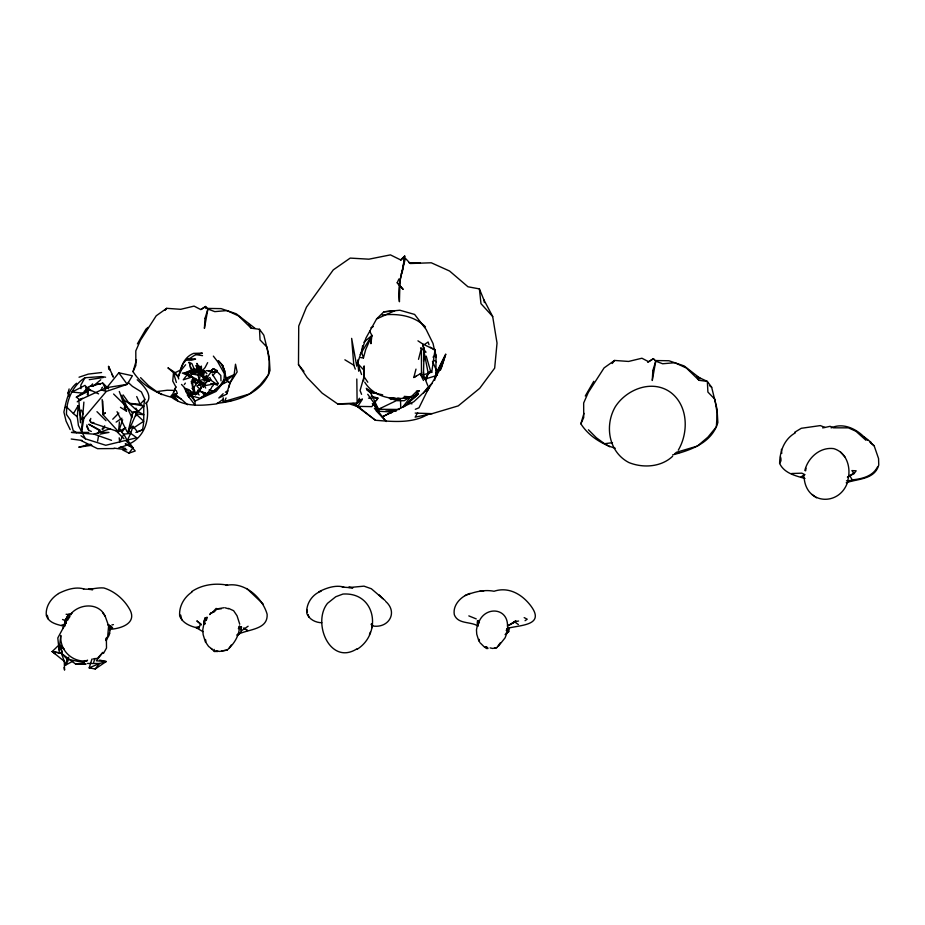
<?xml version="1.0" encoding="UTF-8"?>
<svg xmlns="http://www.w3.org/2000/svg" width="925" height="925" viewBox="0 0 925 925"><rect width="100%" height="100%" fill="white"/><g stroke="black" fill="none" stroke-linecap="round" stroke-linejoin="round"><path stroke-width="1.39" d="M105.589 377.203L101.368 376.591L84.973 377.747C72.786 385.286 66.218 400.444 66.473 414.458L70.404 420.147L73.133 430.403L76.486 432.692M358.715 406.873L349.268 403.832L337.717 403.959L322.154 393.148L307.1 377.493L298.486 364.623L298.729 326.051L306.476 307.112L333.266 269.892L350.193 258.098L368.902 259.185L390.431 254.884L400.583 259.89L404.711 256.086C403.265 271.464 396.617 285.998 399.427 301.735L400.016 280.09L405.37 258.318L410.295 263.509L431.27 262.781L449.573 271.025L467.969 286.773L479.393 288.901L483.844 299.746L492.678 316.512L497.026 343.094L494.667 368.138L479.693 388.338L458.233 405.89L432.067 413.66L415.152 417.152L417.661 412.839M434.681 380.325L435.883 373.873L436.033 357.374L434.9 349.407M427.708 385.424L423.442 374.775L424.17 347.985M363.941 376.926L364.138 365.93L364.138 376.845L367.792 382.222M423.488 380.464L420.32 374.128L423.442 374.775L423.5 371.954M107.786 635.313L108.63 625.867L105.219 616.327L102.548 612.57M200.494 623.751L201.43 624.872L196.84 620.883L200.494 623.751L198.956 628.272C191.383 626.699 182.953 623.797 179.681 616.085C178.814 606.43 184.098 597.249 192.042 591.977M417.95 340.839L422.679 343.95L423.789 350.459L423.569 361.305M371.098 338.434L370.913 343.684L371.919 335.451L369.665 331.185M108.086 624.768L110.433 625.959L109.589 633.683L106.248 640.609L106.363 637.753M65.872 622.999L65.964 620.559L62.831 628.653L57.801 637.949L59.408 653.339M212.253 373.978L218.115 383.332L204.749 385.632L204.887 382.568M106.248 640.609L106.375 638.435L106.514 648.032L103.496 653.362M357.998 359.767L357.778 363.594L363.502 369.688M65.582 623.496L65.848 619.762L68.381 614.489L72.092 613.194M77.307 416.874L78.186 405.613L73.445 413.591L77.307 416.874L78.44 425.535L85.401 438.82L105.762 445.283L136.738 437.791L130.737 433.374L128.887 429.847M81.504 431.166L83.886 402.086M89.875 420.054L91.089 422.517L118.562 431.767L119.429 421.95M64.692 626.526L65.282 620.132L68.381 614.489L69.699 616.732L67.537 620.34M356.911 649.419C382.233 633.822 376.197 591.896 342.955 594.058L335.763 596.741L327.508 603.331C311.945 622.698 330.052 666.069 356.969 648.807M355.281 369.133L353.812 365.202L351.65 338.377L356.692 365.814L356.969 363.155M223.838 382.742L224.417 373.781L217.641 361.675L213.363 356.125M477.242 622.779L477.728 625.08L477.45 620.976L478.491 620.467L478.132 625.034M362.565 345.811L361.744 352.622L363.444 357.917L360.704 357.605M805.004 478.502C795.512 475.762 784.365 473.38 779.613 463.437C779.833 451.25 784.215 439.04 795.442 432.784M70.173 429.582L66.068 421.106L63.894 412.03C66.218 401.774 67.814 390.327 76.555 383.262M363.49 380.822L364.103 376.591L360.045 390.512L361.583 394.328M213.629 382.892L213.27 385.355L211.64 387.147M805.629 470.86L806.022 468.235M426.275 378.348L426.703 375.515M129.535 428.888L132.957 426.252L137.524 431.836L142.392 429.871C145.167 419.823 142.462 409.359 144.809 399.299L141.398 391.934L132.391 386.338L128.205 382.453M239.459 626.283C239.378 635.81 234.083 643.893 227.134 650.078L219.595 651.431L215.907 650.691M188.284 374.417L188.712 371.862L189.764 372.208L191.209 373.781L190.827 376.244L194.343 378.799L199.141 380.533L204.402 379.331L208.796 381.389L210.692 380.071L210.287 377.967L209.085 377.631M81.724 431.27L83.874 418.088L106.329 391.402L127.234 384.337L132.391 375.747L118.805 372.798L104.698 390.269M59.107 649.847L60.819 635.452C59.524 650.391 72.462 662.751 87.227 660.843M109.705 630.202L110.433 625.959L107.855 624.803M97.622 441.167L98.547 435.837M203.847 623.993L202.783 629.74L203.153 634.666L205.419 642.1M201.442 381.84L195.811 383.482L198.944 380.672M240.974 629.578L241.471 627.011L239.205 626.271M477.473 624.745L476.467 629.913L476.745 634.192L478.896 641.129M847.716 480.491C851.37 468.351 847.08 452.475 833.714 448.625C820.013 446.81 807.895 457.748 804.819 470.559M431.975 383.528L427.882 387.286L427.003 391.553L419.002 407.798L415.325 409.301M204.494 371.029L203.535 375.596L202.714 370.775L204.494 371.029L206.865 373.584M69.271 615.749L69.699 616.732L65.848 619.762L64.657 625.15L66.103 622.745M199.106 373.665L195.938 372.058L191.209 373.781L198.147 375.18L200.413 374.764L199.141 380.533L198.147 375.18L199.788 370.555L202.876 371.064L204.922 372.648M321.808 622.733C315.668 622.664 309.366 619.507 306.903 613.668C305.643 604.198 312.222 594.255 321.114 591.237M435.536 377.805L436.704 372.683L445.723 354.287L441.086 368.705M228.984 387.147L229.92 383.077L234.141 374.671L235.505 364.219L237.147 371.954L229.92 383.077L226.544 394.212L218.809 397.97L223.168 393.703M191.961 388.234L193.371 388.905L192.967 393.888L195.452 394.617L198.574 392.651L199.118 390.616L201.627 392.223L205.153 392.859L203.824 394.489L202.124 392.073L198.262 389.968M127.743 433.108L132.668 412.7L137.143 411.59L128.297 431.836M426.298 379.817L428.009 372.856M87.274 394.755L89.02 387.829M416.331 376.14L413.822 377.481L415.984 369.11M418.516 359.339L421.407 348.182L421.476 373.099L413.822 377.481M363.444 357.917L365.676 349.615L371.919 335.451L363.895 342.227M68.924 396.131L68.068 392.836L69.121 388.951M90.049 421.129L90.789 418.424M190.342 393.992L192.203 393.992L192.677 392.258M479.404 622.062L479.104 623.149L477.45 620.976M178.479 376.984L175.149 372.671L167.911 367.826L178.479 376.984C180.733 367.653 183.67 357.108 193.672 353.362L202.378 353.153L195.649 354.587L189.625 358.542L185.752 359.744M223.307 399.172L216.82 403.867C201.373 405.682 184.653 407.301 171.483 397.195C156.337 393.703 141.502 384.927 133.027 371.677L136.495 359.871M440.392 370.15L445.723 354.287L435.883 373.873M615.218 448.232C601.712 444.162 588.508 435.906 580.877 423.8L583.964 413.302M99.646 660.092L106.225 661.525L95.206 668.983L89.193 667.885L91.933 659.051M93.726 662.265L94.905 658.45M130.737 433.374L123.834 434.172L127.222 440.508L130.737 433.374L132.957 426.252M508.264 627.682L506.241 630.468L508.866 628.422L508.264 627.682L506.391 632.862L508.623 631.683L509.212 629.081M356.692 365.814L365.976 338.018L376.591 318.952L383.806 311.829L394.929 310.661L376.591 318.952M201.927 373.099L202.714 370.775M105.172 412.885L102.872 414.597L118.562 431.767L122.643 419.742M174.097 391.865L175.889 386.939L172.732 381.031L173.495 372.844L176.374 382.488M369.468 634.469L370.301 632.191M204.078 624.41L203.87 621.554L206.275 620.317L207.154 617.958M506.715 633.59L505.108 637.799L498.321 646.321M204.749 385.632L206.391 381.389M201.823 384.407L202.76 382.037L202.864 383.378L201.823 384.407L203.639 385.228M185.717 391.564L189.926 394.894L189.001 397.126L195.221 405.312L194.944 401.103L191.891 395.461M226.544 394.212L227.908 390.951M225.052 400.305L226.047 397.981M199.869 384.129L201.338 387.402L200.401 389.587L197.615 386.904M176.224 390.466L177.346 393.449L171.379 395.472L177.681 400.687L172.489 394.767L175.889 386.939M218.115 383.332L217.468 384.788L211.883 383.806M847.982 480.803C840.987 506.137 806.392 505.697 804.137 477.774M195.36 381.956L191.383 381.32L192.967 388.801L198.308 381.065M133.027 371.677L135.848 365.444L135.802 350.876L140.461 340.273L156.233 315.772L166.708 308.326L180.722 309.32L194.065 306.106L200.794 309.609L205.639 306.487L207.905 309.019L214.785 311.632L226.972 310.58L238.534 315.911L251.161 328.178L259.486 329.3L263.81 335.151L269.21 356.992L270.007 370.416C262.793 392.628 238.199 401.311 217.074 403.277M580.877 423.8L583.71 417.568L583.663 402.999L588.323 392.397L604.094 367.896L614.558 360.449L628.572 361.444L641.915 358.229L648.645 361.733L653.489 358.623L655.756 361.143L662.635 363.756L674.834 362.716L686.396 368.034L699.011 380.302L707.336 381.424L711.66 387.274L717.06 409.116L717.858 422.54C711.776 442.925 691.148 450.001 672.637 454.903M397.218 282.749L403.011 289.213L397.218 282.749L398.941 278.957M401.242 273.916L402.398 271.395L404.711 256.086L400.93 260.26M678.291 450.163C688.72 432.472 688.246 405.89 670.868 392.558C652.576 378.996 626.722 388.997 615.333 406.722C604.291 425.627 608.673 452.059 628.907 462.558C643.118 468.281 661.132 467.171 672.625 456.291M98.004 433.605L99.472 430.507M804.715 474.583L803.837 476.433L801.05 476.907L804.715 474.583L801.859 473.172L791.627 473.519M507.328 629.937L507.894 628.746M337.717 403.959L357.131 402.965L359.397 398.247M238.373 628.711L239.459 626.549L241.471 627.011L240.986 631.671L237.251 635.81M62.831 628.653L64.542 625.265M218.265 388.442L223.688 380.083M779.613 463.437L781.082 460.569M197.291 383.332L198.436 381.077M202.841 374.394L201.951 376.117L204.402 379.331L199.511 366.115L202.61 374.509L196.169 365.664L198.424 372.821M207.651 362.635L205.015 367.676L198.147 375.18M123.834 434.172L119.66 442.023L119.198 437.826M68.172 660.438L65.663 665.052L61.374 653.281L52.193 651.558L57.893 646.008M84.973 377.747L80.833 385.112L80.984 388.685M137.409 343.869L145.93 329.184L148.035 327.392M585.271 396.004L593.781 381.308M420.32 374.128L424.864 379.123L430.53 370.96L426.217 356.102M441.156 367.583L427.003 391.553L429.304 387.182L413.776 401.785L382.36 416.805L374.787 406.63M371.919 335.451L360.23 354.495M500.321 642.817L496.725 647.685L494.806 648.147M189.718 390.523L186.179 389.275L187.671 389.101L189.718 390.523L192.203 393.992L194.273 392.778M479.381 620.872C486.515 605.875 508.426 608.211 507.478 626.618M428.125 414.169C412.712 423.743 392.882 421.603 375.458 420.274L357.778 406.387L362.357 399.322M229.169 648.171L231.227 645.026M133.304 428.148L143.733 421.245L135.721 413.752L137.143 411.59L132.275 412.608L138.056 411.613L143.699 406.075L140.114 404.237L129.118 403.323L123.071 399.669M376.371 400.444L377.909 398.108L371.145 396.201M121.869 432.357L125.037 427.662M184.329 384.546L185.347 383.123M190.064 370.937L183.277 379.817L192.735 376.752M82.348 420.193L83.874 418.088M210.715 371.087L213.432 368.636L217.167 370.567L216.438 371.827L211.12 371.954L204.379 381.181L203.963 379.782M122.678 449.966L128.991 453.158L132.98 447.746L128.043 440.797M211.478 387.922L207.292 393.564L199.892 398.178L190.689 395.657M209.848 614.593L211.131 612.847L214.727 611.552M854.064 473.6L856.168 470.79L851.913 470.594L854.064 473.6L847.416 477.103M423.523 392.998L427.882 387.286M877.467 467.033C872.576 476.479 861.961 478.849 852.249 479.89L849.589 475.369M95.206 668.983L99.438 663.503L106.225 661.525L96.327 660.797L102.929 652.333L97.426 658.369L93.113 658.924M165.124 310.372L166.708 308.326M612.188 363.513L614.558 360.449M91.008 385.887L92.581 383.887M206.333 376.14L207.246 377.146L202.968 377.631L207.246 377.146L208.009 379.435L210.692 380.071L206.691 381.909M402.479 407.324L411.047 396.478L403.127 398.12M201.338 387.402L197.765 391.899L194.319 394.027M185.624 364.739L181.554 369.78L178.132 376.648L178.722 378.961M195.938 372.058L194.053 374.371L199.788 370.555M102.027 429.119L104.733 425.812M68.716 657.212L67.097 659.062L65.663 665.052L72.786 661.248M212.738 375.585L217.167 370.567L214.716 372.047M216.173 608.361L212.299 612.743L217.433 608.858L223.896 607.748M226.798 380.21L229.92 383.077L226.798 380.21L234.141 374.671L227.4 377.631L216.092 391.414L194.944 401.103L189.926 394.894M209.767 614.373L211.131 612.847M411.96 403.878L408.272 402.664L419.129 390.87L416.412 391.021M193.892 377.678L192.088 379.62L196.065 378.649M144.809 399.299L140.114 404.237L136.727 396.559M70.08 614.905C78.463 603.539 98.906 601.944 105.219 616.327M205.049 377.111L206.784 375.33M101.519 388.28L102.536 387.251M102.594 429.489L104.629 427.442M112.746 419.222L118.839 413.059M210.715 371.364L213.432 368.636L216.438 371.827L211.131 371.885M364.739 382.175C374.116 397.669 394.559 401.115 411.047 396.929L415.88 392.177L419.129 390.87M145.873 403.601C154.255 395.958 142.924 384.95 137.201 379.759M204.61 394.142L213.744 391.206L219.514 385.979M84.36 662.716L82.822 662.473L84.961 660.531M375.458 420.274L352.945 403.369L355.316 405.023L362.149 399.01M84.187 391.368L87.308 388.616M403.878 406.757L418.401 394.015L413.232 396.455M202.968 377.631L204.02 376.718L208.009 379.435L210.692 380.071M374.394 408.526L377.62 411.22L380.869 408.422M508.866 628.422L509.467 627.913L507.733 628.318M408.272 402.664L418.401 394.015M93.228 386.153L100.733 379.77M192.377 382.962L191.313 383.054L194.262 380.742L195.811 383.482L198.991 380.834M77.226 401.843L80.359 399.242M433.027 357.108L435.872 354.795M505.085 634.573L508.623 631.683L507.698 631.185M129.5 443.85C145.144 436.438 150.382 418.354 146.231 402.271M58.402 593.7C50.956 598.244 45.256 606.673 46.343 615.657C49.106 623.265 57.396 624.479 64.102 626.306M470.166 593.376C461.344 596.07 452.429 605.008 454.337 614.778C458.153 624.548 470.79 621.184 478.167 626.167M512.126 623.334L515.768 620.606M107.173 637.14L108.792 635.926M241.379 630.804L248.108 626.225M506.484 633.255L508.623 631.683M225.977 378.672L224.798 371.295L221.468 364.207L218.288 360.658L222.717 365.456L225.977 378.672L227.4 377.631M486.111 646.737L485.186 647.419L486.388 648.494L487.984 648.506L487.521 647.454M80.764 400.444L76.359 397.16L86.696 390.523M65.178 407.613L66.334 406.792M525.065 620.698L527.215 619.195L524.174 617.622M847.601 477.242L853.463 473.276M116.122 422.101L121.938 418.192M424.737 344.285L428.136 342.007L429.027 344.748M225.388 392.235L227.608 390.766M102.872 414.597L105.23 413.059M174.998 394.94L171.483 397.195L171.379 395.472M200.979 309.447L205.639 306.487M647.662 362.311L653.489 358.623M193.279 388.419L195.452 394.617L198.574 392.651L197.615 390.362M197.95 369.827L193.371 369.607L190.7 370.89L191.938 370.15M411.047 396.478L404.167 400.722L397.23 400.664M191.764 591.572C202.217 584.484 215.571 582.866 227.562 585.19M189.787 370.636L184.653 373.295L190.157 376.845M794.644 432.299L801.293 428.287L820.313 425.592L825.042 427.431L830.107 426.321L833.518 427.824L848.375 427.847L855.891 431.235L865.985 440.312M80.475 422.725L78.856 400.363L82.464 398.236M118.562 431.767L125.777 427.685M88.187 394.952L86.707 387.922L89.367 386.442L101.854 383.343M200.852 397.923L214.588 390.327L220.89 384.892L227.585 381.539M370.89 327.82L373.249 326.583M377.62 411.22L391.83 411.926L382.36 416.805L386.245 421.534L376.082 410.677M85.054 385.367L72.011 392.038L81.978 393.056M358.033 400.756L360.577 399.45M391.83 411.926L389.032 413.359L391.587 412.747M318.709 591.827C326.259 588.034 335.486 584.681 343.88 587.097M58.46 593.526C66.045 589.745 75.318 586.473 83.736 588.89M237.448 634.677L239.968 633.417M76.359 397.16L86.765 392.038M82.822 662.473L87.574 660.126M175.149 372.671L180.479 370.058L183.185 363.537L187.428 358.576L195.591 359.097L191.463 360.183L185.856 360.149M195.811 383.482L200.424 381.239M372.312 403.624L378.475 409.266L400.49 398.663L397.75 398.074M92.35 386.257L97.379 383.887L100.177 384.372M78.856 400.363L106.028 387.783L127.234 384.337L118.805 372.798M196.678 386.014L200.147 384.453L199.684 382.048M200.436 381.192L195.857 383.216L191.383 381.32L195.372 382.175M207.119 617.195L204.911 618.143L204.055 623.716M89.193 667.885L99.438 663.503L87.505 663.445M831.147 427.882C843.403 422.239 857.209 429.142 865.546 438.519M135.848 432.449L142.392 429.871M61.57 625.265L64.496 624.178M193.036 381.458L196.401 380.21M109.797 629.289C119.649 628.884 136.518 623.993 130.413 610.754C125.106 600.325 115.151 591.387 103.866 587.976C96.952 587.306 90.292 590.069 83.423 588.971M128.991 453.158L135.235 450.984L125.985 440.728M88.765 432.403L71.468 432.403L94.038 434.16L110.272 428.68M118.597 447.989L126.043 445.48M79.03 377.215L88.326 374.093L101.577 372.532M464.917 595.584C474.224 591.919 484.064 589.317 494.042 591.26C508.866 586.323 522.486 594.567 531.181 606.349C545.577 626.098 518.798 624.953 506.796 628.538M394.015 399.843L400.49 398.663M846.202 482.757C857.822 478.641 874.68 479.74 878.75 465.032L878.565 458.592L874.148 445.792L871.072 443.075M223.191 397.762L223.226 401.808L249.53 393.969L260.11 384.985L268.504 374.717L269.325 361.34L267.036 347.164L260.052 339.938L259.486 329.3M676.221 452.36L697.392 446.093L707.96 437.109L716.355 426.841L717.187 413.463L714.886 399.288L707.903 392.061L707.336 381.424L696.652 376.417L699.011 380.302M424.864 379.123L435.733 375.816M194.262 380.742L196.435 380.117M199.592 383.528L202.263 382.742L204.101 384.638L201.188 381.921M423.442 374.775L428.229 373.399L423.789 350.459L420.574 347.846M199.002 626.583L195.834 627.428L202.864 631.613M236.916 634.943C246.975 628.954 268.111 630.434 267.128 614.246C262.342 597.457 244.454 581.443 226.105 585.398M90.743 444.173L78.764 447.18L91.494 445.307M111.856 624.953L113.417 624.618M191.209 373.781L193.88 373.238L189.764 372.208M822.672 427.905L825.042 427.431M100.062 434.137L108.953 432.403L98.859 432.403M518.59 621.022L515.896 621.531L507.571 625.947L514.462 621.773L518.393 624.537M200.147 384.453L198.771 384.708L203.327 384.303L202.263 382.742L203.373 387.309L202.355 385.598L203.327 384.303L200.794 384.106M496.725 647.685L492.643 648.437L490.123 647.893M189.278 371.896L182.364 373.122L185.497 374.267M428.969 372.81L431.721 372.312L434.993 349.962L422.679 343.95L425.038 352.055M342.238 587.109L348.91 587.56L364.011 586.149L371.341 588.751L385.054 600.487M221.676 650.946L227.134 650.078M89.263 379.655L103.276 377.516M223.226 401.808L230.857 400.826L228.533 400.618M674.892 453.447L678.707 452.949L676.395 452.741M140.588 377.654L148.486 385.621L156.683 391.587L167.286 390.234L174.952 390.431M588.439 429.778L596.336 437.745L604.545 443.711L612.489 442.693M196.805 368.971L193.117 369.433L197.846 371.515M372.521 625.947C388.535 628.699 398.374 612.547 385.656 601.4M385.829 411.07L395.842 410.053M383.806 311.829L399.831 310.233L414.62 314.431L426.09 329.392L433.062 343.545L436.033 357.374M846.479 480.792L854.11 480.237L852.249 479.89M367.26 389.807L370.324 392.165L376.66 393.16M206.09 370.682L212.299 370.636M480.063 590.982L483.798 590.902M217.433 608.858L221.352 608.777M83.423 662.566L67.097 659.062L61.374 653.281L75.734 664.15L86.129 664.011M75.734 664.15L84.95 664.069M393.738 411.012L396.374 410.989M114.214 448.556L97.576 448.671L80.88 440.473M368.497 398.132L377.909 398.108L371.862 406.63L357.778 406.387L355.316 405.023M211.316 648.645L214.415 651.478L217.953 651.478M367.734 394.293L378.475 409.266L399.369 409.474M205.732 308.395L221.087 308.626L236.28 313.806L254.999 328.317M654.981 360.542L668.948 360.75L684.13 365.93L700.653 378.741M91.089 422.517L93.888 422.598M415.186 413.093L432.067 413.66M408.989 262.712L420.413 263.128M382.048 314.986C397.53 313.413 413.764 315.298 425.488 326.872M486.874 647.095L484.272 646.922L480.063 642.748M66.08 614.258L71.098 614.639M404.167 396.386L411.047 396.929M348.91 587.56L352.818 587.907L348.979 586.993M88.765 589.341L92.673 589.688L88.835 588.762M392.894 398.27L395.345 398.502M135.721 413.752L143.861 414.77L138.056 411.613L129.118 403.323L123.118 394.917M71.213 439.017L82.233 440.485M86.118 444.382L91.725 445.133M114.18 448.151L126.806 449.851M192.967 393.888L195.533 394.258M195.649 354.587L202.54 355.651M429.096 371.885L431.721 372.312L430.53 370.96M188.55 376.024L191.336 376.51M129.118 403.323L143.699 406.075M64.056 667.503L64.565 670.116L64.288 661.34L52.193 651.558L60.403 653.108M210.819 383.517L217.468 384.788L210.472 379.932M382.672 394.825L370.324 392.165L372.659 397.056M202.124 392.073L205.153 392.859M120.192 447.076L125.661 448.498M184.653 373.295L189.058 374.544M101.068 389.899L106.329 391.402M225.052 607.783L228.44 608.766M209.212 389.841L213.744 391.206M94.038 434.16L111.509 440.335M357.778 406.387L360.276 407.278M207.94 370.728L211.12 371.954M468.825 615.888L476.248 618.906M62.576 619.496L66.577 621.161M188.11 374.775L191.579 376.255M190.145 364.751L189.047 362.357L191.891 363.606L194.377 369.376M86.684 426.564L88.742 430.298L91.332 431.455M228.544 608.384L233.62 610.697L237.043 615.772L239.748 624.225M88.569 389.205L98.605 393.877M125.28 444.035L132.98 447.746L125.442 443.711M172.489 394.767L181.011 398.941L187.509 404.711M199.141 395.021L196.528 392.096M204.02 376.718L209.998 380.429M110.954 626.884L112.584 627.728L109.092 625.45M88.962 424.251L100.282 430.287M188.712 371.862L190.365 372.74M371.237 624.444L372.787 625.312M88.927 424.436L98.94 430.171M433.906 360.368L436.38 361.791M88.534 389.321L90.985 390.732M201.754 374.151L208.796 381.389L207.94 380.314M430.171 347.129L433.79 349.257M604.545 443.711L609.714 446.775M156.683 391.587L161.863 394.651M344.886 359.802L353.812 365.202M120.447 407.347L126.494 411.139L119.29 391.472M366.242 388.303L374.197 393.333M205.974 378.071L208.009 379.435M243.749 627.925L247.461 630.526L244.674 628.572M80.938 435.756L85.401 438.82M195.487 374.382L192.099 371.954L191.88 370.543L193.417 373.746L193.371 369.607L194.597 373.226M423.789 350.459L426.101 352.124M812.081 494.47L816.463 497.777M203.084 375.816L206.414 378.337L206.668 379.863L203.084 375.816L204.402 379.331M52.193 651.558L55.327 653.929M212.091 649.13L208.564 646.413L206.287 643.095L205.489 639.464M871.026 442.277L863.869 436.727L867.985 440.346M709.463 385.563L711.66 387.274M174.709 393.934L181.011 398.941M366.624 389.633L371.029 393.287M869.847 442.15L874.148 445.792M109.936 626.167L112.48 628.329M64.056 648.83L59.871 645.199L62.287 654.137M200.413 374.764L201.951 376.117L201.349 366.057M62.981 648.055L59.871 645.199L62.31 651.871M246.802 588.508L263.278 604.164M66.519 406.931L73.445 413.591M187 374.602L189.035 376.602M379.1 594.856L382.846 598.602M96.963 411.671L105.97 420.69M115.972 430.703L123.985 438.728M108.56 388.858L102.536 382.684L105.057 387.725M113.59 394.015L132.668 412.7L131.882 417.637L121.684 395.299M217.086 371.619L220.798 375.481L220.983 380.788M181.497 384.442L190.007 393.449M840.548 452.047L844.86 456.777M492.678 316.512L480.965 303.643L479.393 288.901M187.336 395.148L189.001 397.126L184.329 387.991M205.685 388.014L202.263 382.742M298.486 364.623L303.943 371.341M119.822 429.235L123.106 433.86M194.053 372L189.706 365.676L191.845 371.862M135.882 408.168L138.056 411.613M206.275 620.317L204.911 618.143L204.124 621.288L204.61 624.086M248.79 324.293L251.161 328.178M124.262 407.451L126.494 411.139M196.169 365.664L200.806 373.342L196.921 363.375L202.61 374.509M199.8 370.104L201.777 373.527M190.562 391.032L192.203 393.992M85.771 386.222L86.707 387.922M109.219 633.035L109.589 633.683M434.623 354.818L435.837 357.212M117.036 411.683L127.118 431.848M189.047 362.357L190.168 364.635M373.816 399.496L378.475 409.266M108.711 369.26L108.537 366.404L113.312 376.903M195.025 378.221L196.112 380.637M432.495 361.409L436.288 370.046M108.537 366.404L110.225 370.324M111.925 374.243L113.058 376.868M205.107 623.728L204.124 621.288L204.749 623.751M81.469 410.087L82.926 414.134M86.811 424.91L88.742 430.298M222.717 365.456L224.798 371.295M361.571 374.533L358.357 365.41L358.646 370.74M80.024 410.908L78.186 405.613L81.446 419.187M68.068 392.836L68.924 395.345M306.695 609.494L307.424 612.015M308.141 614.535L308.858 617.056M436.704 372.683L437.409 375.284M47.291 615.275L48.331 619.183M180.664 615.032L181.878 619.889M193.857 387.702L195.452 394.617M85.62 386.777L86.256 389.587M780.503 456.8L781.058 459.39M483.844 299.746L484.399 302.567M193.371 369.607L193.926 373.318M371.422 623.716L371.977 627.74M214.161 649.408L214.415 651.478M65.282 620.132L65.606 622.976M479.254 639.348L479.485 641.846M781.428 449.33L781.752 453.423M65.848 619.762L66.126 623.45M358.137 360.912L358.715 370.983M102.155 399.496L102.953 413.51L102.756 401.08M59.061 646.309L59.212 649.038M135.732 415.313L135.767 416.158M192.689 381.227L192.967 388.801M400.525 400.016L400.733 408.133M356.807 378.996L357.131 402.965M205.003 318.385L204.413 328.387L207.905 309.019L205.003 318.385M652.853 370.509L652.264 380.51L655.756 361.143L652.853 370.509M397.542 398.687L390.778 399.438L389.217 397.923L397.542 398.687"/></g></svg>
